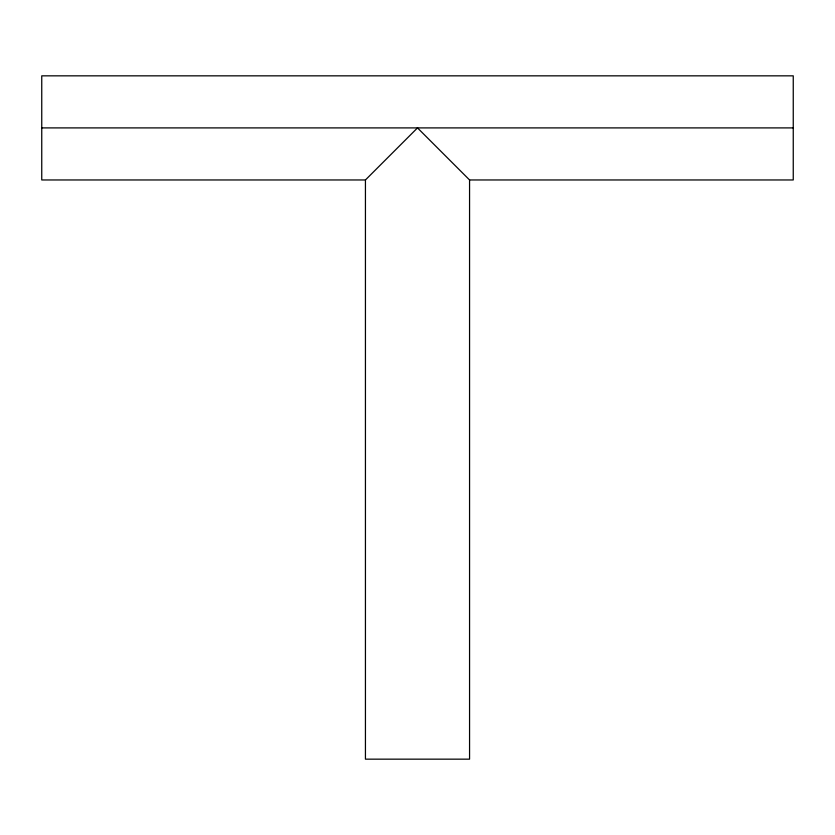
<?xml version="1.0" encoding="UTF-8"?>
<svg xmlns="http://www.w3.org/2000/svg" width="835" height="835" viewBox="0 0 835 835"><rect width="100%" height="100%" fill="white"/><g stroke="black" fill="none" stroke-linecap="round" stroke-linejoin="round"><path stroke-width="1.25" d="M365.438 179.963L417.5 127.901L469.562 179.963L469.562 759.161L365.438 759.161L365.438 179.963L41.75 179.963L41.75 75.839L793.25 75.839L793.25 179.963L469.562 179.963M41.75 127.901L793.25 127.901"/></g></svg>
